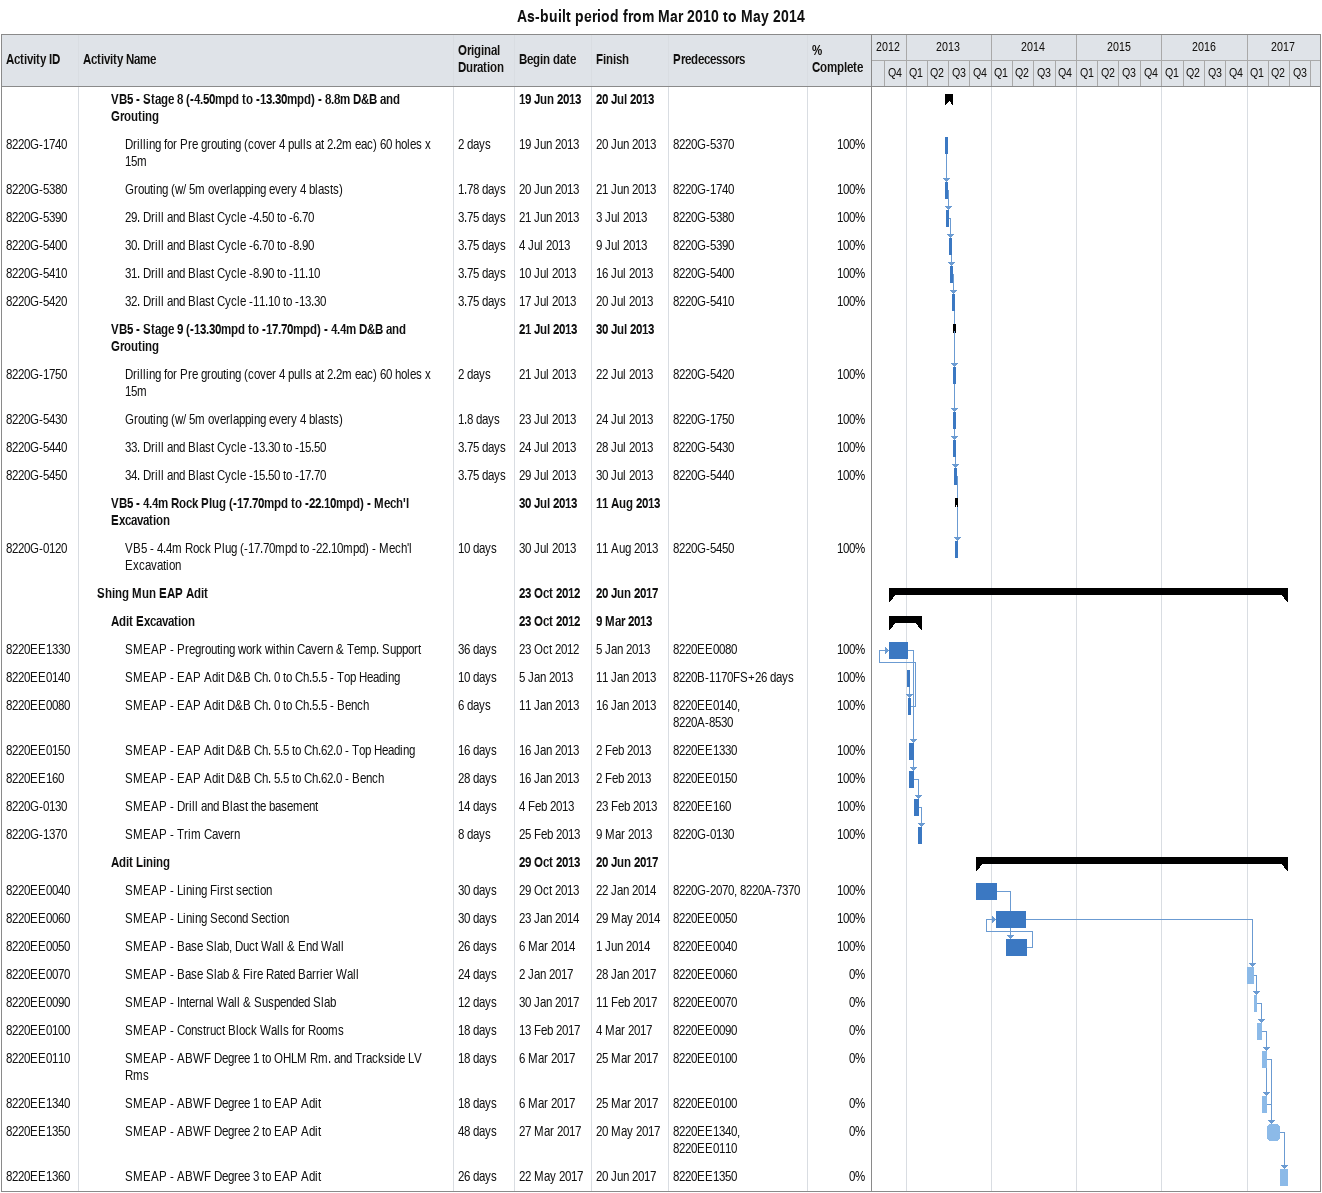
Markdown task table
As-built period from Mar 2010 to May 2014

| ID | Level | Task | Original duration | Start | Finish | Predecessors | % complete |
|---|---|---|---|---|---|---|---|
|  | 3 | **VB5 - Stage 8 (-4.50mpd to -13.30mpd) - 8.8m D&B and Grouting** |  | 2013-06-19 | 2013-07-20 |  |  |
| 8220G-1740 | 4 | Drilling for Pre grouting (cover 4 pulls at 2.2m eac) 60 holes x 15m | 2d | 2013-06-19 | 2013-06-20 | 8220G-5370 | 100 |
| 8220G-5380 | 4 | Grouting (w/ 5m overlapping every 4 blasts) | 1.78d | 2013-06-20 | 2013-06-21 | 8220G-1740 | 100 |
| 8220G-5390 | 4 | 29. Drill and Blast Cycle -4.50 to -6.70 | 3.75d | 2013-06-21 | 2013-07-03 | 8220G-5380 | 100 |
| 8220G-5400 | 4 | 30. Drill and Blast Cycle -6.70 to -8.90 | 3.75d | 2013-07-04 | 2013-07-09 | 8220G-5390 | 100 |
| 8220G-5410 | 4 | 31. Drill and Blast Cycle -8.90 to -11.10 | 3.75d | 2013-07-10 | 2013-07-16 | 8220G-5400 | 100 |
| 8220G-5420 | 4 | 32. Drill and Blast Cycle -11.10 to -13.30 | 3.75d | 2013-07-17 | 2013-07-20 | 8220G-5410 | 100 |
|  | 3 | **VB5 - Stage 9 (-13.30mpd to -17.70mpd) - 4.4m D&B and Grouting** |  | 2013-07-21 | 2013-07-30 |  |  |
| 8220G-1750 | 4 | Drilling for Pre grouting (cover 4 pulls at 2.2m eac) 60 holes x 15m | 2d | 2013-07-21 | 2013-07-22 | 8220G-5420 | 100 |
| 8220G-5430 | 4 | Grouting (w/ 5m overlapping every 4 blasts) | 1.8d | 2013-07-23 | 2013-07-24 | 8220G-1750 | 100 |
| 8220G-5440 | 4 | 33. Drill and Blast Cycle -13.30 to -15.50 | 3.75d | 2013-07-24 | 2013-07-28 | 8220G-5430 | 100 |
| 8220G-5450 | 4 | 34. Drill and Blast Cycle -15.50 to -17.70 | 3.75d | 2013-07-29 | 2013-07-30 | 8220G-5440 | 100 |
|  | 3 | **VB5 - 4.4m Rock Plug (-17.70mpd to -22.10mpd) - Mech'l Excavation** |  | 2013-07-30 | 2013-08-11 |  |  |
| 8220G-0120 | 4 | VB5 - 4.4m Rock Plug (-17.70mpd to -22.10mpd) - Mech'l Excavation | 10d | 2013-07-30 | 2013-08-11 | 8220G-5450 | 100 |
|  | 2 | **Shing Mun EAP Adit** |  | 2012-10-23 | 2017-06-20 |  |  |
|  | 3 | **Adit Excavation** |  | 2012-10-23 | 2013-03-09 |  |  |
| 8220EE1330 | 4 | SMEAP - Pregrouting work within Cavern & Temp. Support | 36d | 2012-10-23 | 2013-01-05 | 8220EE0080 | 100 |
| 8220EE0140 | 4 | SMEAP - EAP Adit D&B Ch. 0 to Ch.5.5 - Top Heading | 10d | 2013-01-05 | 2013-01-11 | 8220B-1170FS+26d | 100 |
| 8220EE0080 | 4 | SMEAP - EAP Adit D&B Ch. 0 to Ch.5.5 - Bench | 6d | 2013-01-11 | 2013-01-16 | 8220EE0140, 8220A-8530 | 100 |
| 8220EE0150 | 4 | SMEAP - EAP Adit D&B Ch. 5.5 to Ch.62.0 - Top Heading | 16d | 2013-01-16 | 2013-02-02 | 8220EE1330 | 100 |
| 8220EE160 | 4 | SMEAP - EAP Adit D&B Ch. 5.5 to Ch.62.0 - Bench | 28d | 2013-01-16 | 2013-02-02 | 8220EE0150 | 100 |
| 8220G-0130 | 4 | SMEAP - Drill and Blast the basement | 14d | 2013-02-04 | 2013-02-23 | 8220EE160 | 100 |
| 8220G-1370 | 4 | SMEAP - Trim Cavern | 8d | 2013-02-25 | 2013-03-09 | 8220G-0130 | 100 |
|  | 3 | **Adit Lining** |  | 2013-10-29 | 2017-06-20 |  |  |
| 8220EE0040 | 4 | SMEAP - Lining First section | 30d | 2013-10-29 | 2014-01-22 | 8220G-2070, 8220A-7370 | 100 |
| 8220EE0060 | 4 | SMEAP - Lining Second Section | 30d | 2014-01-23 | 2014-05-29 | 8220EE0050 | 100 |
| 8220EE0050 | 4 | SMEAP - Base Slab, Duct Wall & End Wall | 26d | 2014-03-06 | 2014-06-01 | 8220EE0040 | 100 |
| 8220EE0070 | 4 | SMEAP - Base Slab & Fire Rated Barrier Wall | 24d | 2017-01-02 | 2017-01-28 | 8220EE0060 | 0 |
| 8220EE0090 | 4 | SMEAP - Internal Wall & Suspended Slab | 12d | 2017-01-30 | 2017-02-11 | 8220EE0070 | 0 |
| 8220EE0100 | 4 | SMEAP - Construct Block Walls for Rooms | 18d | 2017-02-13 | 2017-03-04 | 8220EE0090 | 0 |
| 8220EE0110 | 4 | SMEAP - ABWF Degree 1 to OHLM Rm. and Trackside LV Rms | 18d | 2017-03-06 | 2017-03-25 | 8220EE0100 | 0 |
| 8220EE1340 | 4 | SMEAP - ABWF Degree 1 to EAP Adit | 18d | 2017-03-06 | 2017-03-25 | 8220EE0100 | 0 |
| 8220EE1350 | 4 | SMEAP - ABWF Degree 2 to EAP Adit | 48d | 2017-03-27 | 2017-05-20 | 8220EE1340, 8220EE0110 | 0 |
| 8220EE1360 | 4 | SMEAP - ABWF Degree 3 to EAP Adit | 26d | 2017-05-22 | 2017-06-20 | 8220EE1350 | 0 |
